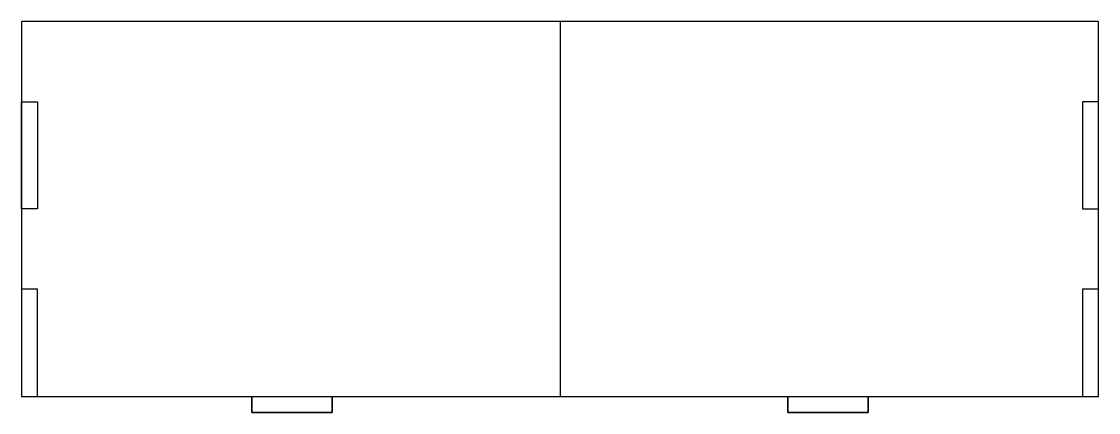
# Model space of a CAD drawing. Header units: millimetres. Extents: x 0 to 201, y -3 to 70.
import ezdxf

# ---------------------------------------------------------------- set-up
doc = ezdxf.new("R2010")
doc.units = ezdxf.units.MM
doc.layers.get('0').update_dxf_attribs({"linetype": 'CONTINUOUS'})

msp = doc.modelspace()

# ---------------------------------------------------------------- linework, layer by layer
for p, q in [((201, 70), (0, 70)), ((0, 70), (0, 0)), ((100.5, 70), (100.5, 0)), ((201, 0), (201, 70)), ((3, 20), (0, 20)), ((0, 20), (0, 0)), ((3, 0), (3, 20)), ((0, 0), (201, 0)), ((0, 0), (3, 0)), ((0, 0), (43, 0)), ((43, 0), (58, 0)), ((43, -3), (43, 0)), ((43, 0), (43, -3)), ((58, 0), (58, -3)), ((58, -3), (58, 0)), ((58, 0), (143, 0)), ((143, 0), (158, 0)), ((143, -3), (143, 0)), ((143, 0), (143, -3)), ((158, 0), (158, -3)), ((158, -3), (158, 0)), ((158, 0), (201, 0)), ((58, -3), (43, -3)), ((43, -3), (58, -3)), ((158, -3), (143, -3)), ((143, -3), (158, -3))]:
    msp.add_line(p, q)
for points in [[(3, 35), (0, 35), (0, 55), (3, 55)], [(201, 55), (198, 55), (198, 35), (201, 35)], [(198, 20), (198, 0), (201, 0), (201, 20)]]:
    msp.add_lwpolyline(points, close=True)

doc.saveas('drawing.dxf')
